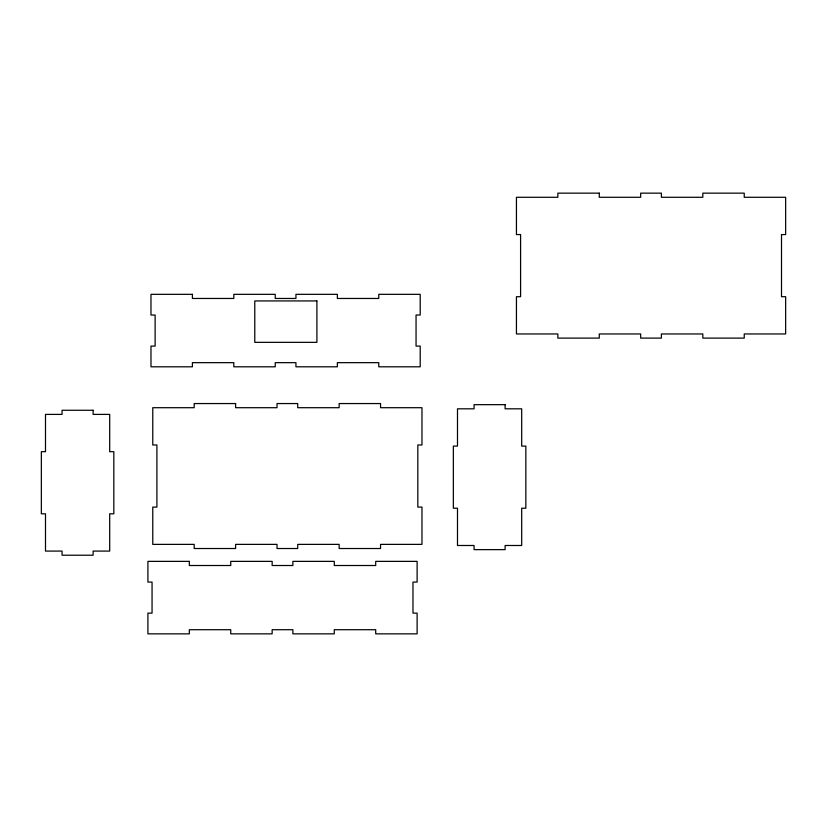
<?xml version="1.0" encoding="UTF-8"?>
<svg xmlns="http://www.w3.org/2000/svg" width="827" height="827" viewBox="0 0 827 827"><rect width="100%" height="100%" fill="white"/><g stroke="black" fill="none" stroke-linecap="round" stroke-linejoin="round"><path stroke-width="1.24" d="M599.275 193.146L557.853 193.146L557.853 197.291L516.441 197.291L516.441 234.568L520.586 234.568L520.586 296.697L516.441 296.697L516.441 333.963L557.853 333.963L557.853 338.109L599.275 338.109L599.275 333.963L640.687 333.963L640.687 338.109L661.404 338.109L661.404 333.963L702.816 333.963L702.816 338.109L744.238 338.109L744.238 333.963L785.65 333.963L785.65 296.697L781.505 296.697L781.505 234.568L785.65 234.568L785.65 197.291L744.238 197.291L744.238 193.146L702.816 193.146L702.816 197.291L661.404 197.291L661.404 193.146L640.687 193.146L640.687 197.291L599.275 197.291L599.275 193.146M192.402 294.329L150.979 294.329L150.979 315.035L155.125 315.035L155.125 346.099L150.979 346.099L150.979 366.806L192.402 366.806L192.402 362.66L233.814 362.66L233.814 366.806L275.236 366.806L275.236 362.66L295.942 362.66L295.942 366.806L337.364 366.806L337.364 362.66L378.776 362.66L378.776 366.806L420.199 366.806L420.199 346.099L416.053 346.099L416.053 315.035L420.199 315.035L420.199 294.329L378.776 294.329L378.776 298.464L337.364 298.464L337.364 294.329L295.942 294.329L295.942 298.464L275.236 298.464L275.236 294.329L233.814 294.329L233.814 298.464L192.402 298.464L192.402 294.329M316.906 300.935L254.778 300.935L254.778 342.347L316.906 342.347L316.906 300.935M235.602 403.555L194.18 403.555L194.18 407.701L152.768 407.701L152.768 444.978L156.903 444.978L156.903 507.096L152.768 507.096L152.768 544.373L194.18 544.373L194.18 548.518L235.602 548.518L235.602 544.373L277.014 544.373L277.014 548.518L297.72 548.518L297.72 544.373L339.142 544.373L339.142 548.518L380.554 548.518L380.554 544.373L421.977 544.373L421.977 507.096L417.831 507.096L417.831 444.978L421.977 444.978L421.977 407.701L380.554 407.701L380.554 403.555L339.142 403.555L339.142 407.701L297.72 407.701L297.72 403.555L277.014 403.555L277.014 407.701L235.602 407.701L235.602 403.555M505.121 404.672L474.057 404.672L474.057 408.817L457.496 408.817L457.496 446.094L453.351 446.094L453.351 508.212L457.496 508.212L457.496 545.489L474.057 545.489L474.057 549.635L505.121 549.635L505.121 545.489L521.692 545.489L521.692 508.212L525.838 508.212L525.838 446.094L521.692 446.094L521.692 408.817L505.121 408.817L505.121 404.672M93.12 410.264L62.056 410.264L62.056 414.399L45.495 414.399L45.495 451.676L41.35 451.676L41.35 513.805L45.495 513.805L45.495 551.082L62.056 551.082L62.056 555.217L93.12 555.217L93.12 551.082L109.691 551.082L109.691 513.805L113.826 513.805L113.826 451.676L109.691 451.676L109.691 414.399L93.12 414.399L93.12 410.264M189.321 561.368L147.909 561.368L147.909 582.084L152.054 582.084L152.054 613.138L147.909 613.138L147.909 633.854L189.321 633.854L189.321 629.709L230.743 629.709L230.743 633.854L272.155 633.854L272.155 629.709L292.872 629.709L292.872 633.854L334.284 633.854L334.284 629.709L375.706 629.709L375.706 633.854L417.118 633.854L417.118 613.138L412.973 613.138L412.973 582.084L417.118 582.084L417.118 561.368L375.706 561.368L375.706 565.513L334.284 565.513L334.284 561.368L292.872 561.368L292.872 565.513L272.155 565.513L272.155 561.368L230.743 561.368L230.743 565.513L189.321 565.513L189.321 561.368"/></g></svg>
